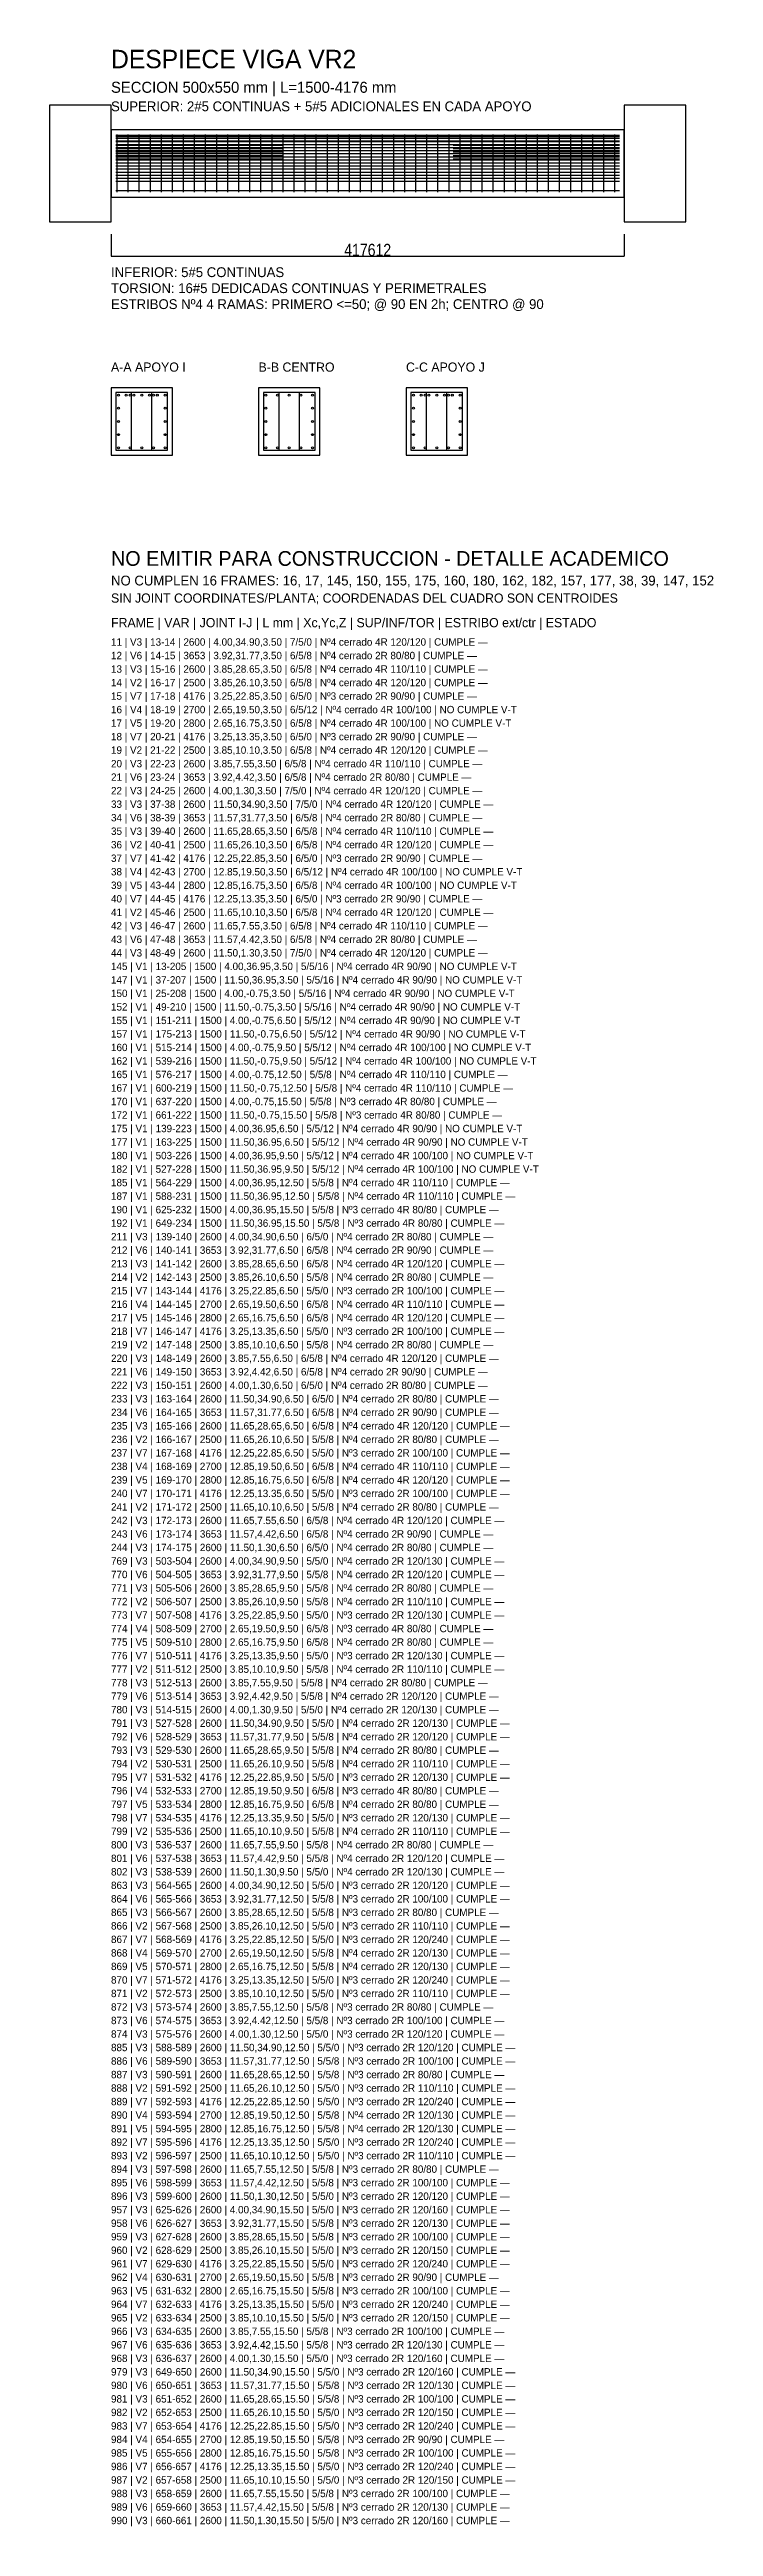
# Model space of a CAD drawing. Header units: metres. Extents: x -500 to 4901, y -18958 to 1202.
import ezdxf

# ---------------------------------------------------------------- set-up
doc = ezdxf.new("R2010")
doc.units = ezdxf.units.M
for name, color, linetype in [('ACERO_INF', 1, 'Continuous'), ('ACERO_SUP', 5, 'Continuous'), ('ACERO_TOR', 30, 'Continuous'), ('ALERTA', 1, 'Continuous'), ('CONTORNO', 7, 'Continuous'), ('COTAS', 3, 'Continuous'), ('ESTRIBOS', 8, 'Continuous'), ('TEXTO', 7, 'Continuous')]:
    doc.layers.add(name, color=color, linetype=linetype)
doc.styles.add('OpenSansCondensed-Light', font='OpenSansCondensed-Light.ttf')
doc.dimstyles.new('EZDXF', dxfattribs={"dimtxt": 0.25, "dimasz": 0.175, "dimexe": 0.375, "dimexo": 0.125, "dimgap": 0.1, "dimtad": 1, "dimlfac": 100, "dimzin": 12, "dimdsep": 46, "dimtxsty": 'OpenSansCondensed-Light', "dimblk": 'ARCHTICK', "dimcen": 2.5, "dimazin": 3, "dimtfac": 0.5, "dimtmove": 2, "dimatfit": 3})

# ---------------------------------------------------------------- blocks, each defined once
blk = doc.blocks.new('_ARCHTICK')
at = {"color": 0, "linetype": 'BYBLOCK', "const_width": 0.15}
blk.add_lwpolyline([(-0.5, -0.5), (0.5, 0.5)], dxfattribs=at)

msp = doc.modelspace()

# ---------------------------------------------------------------- linework, layer by layer
at = {"layer": 'ACERO_INF'}
msp.add_line((40, 55), (4136.12, 55), dxfattribs=at)
msp.add_line((40, 55), (4136.12, 55), dxfattribs=at)
msp.add_line((40, 55), (4136.12, 55), dxfattribs=at)
msp.add_line((40, 55), (4136.12, 55), dxfattribs=at)
msp.add_line((40, 55), (4136.12, 55), dxfattribs=at)
for centre in [(60, -2040), (250, -2040), (440, -2040), (1260, -2040), (1355, -2040), (1450, -2040), (1545, -2040), (1640, -2040), (2460, -2040), (2650, -2040), (2840, -2040)]:
    msp.add_circle(centre, 7.95, dxfattribs=at)
at = {"layer": 'ACERO_SUP'}
for p, q in [((40, 495), (4136.12, 495)), ((40, 460), (4136.12, 460)), ((40, 425), (1392.04, 425)), ((2784.08, 425), (4136.12, 425)), ((40, 397), (1392.04, 397)), ((40, 369), (1392.04, 369)), ((40, 341), (1392.04, 341)), ((40, 313), (1392.04, 313)), ((2784.08, 397), (4136.12, 397)), ((2784.08, 369), (4136.12, 369)), ((2784.08, 341), (4136.12, 341)), ((2784.08, 313), (4136.12, 313))]:
    msp.add_line(p, q, dxfattribs=at)
for centre in [(60, -1610), (123.33333, -1610), (186.66667, -1610), (250, -1610), (313.33333, -1610), (376.66667, -1610), (440, -1610), (1260, -1610), (1640, -1610), (2460, -1610), (2523.33333, -1610), (2586.66667, -1610), (2650, -1610), (2713.33333, -1610), (2776.66667, -1610), (2840, -1610)]:
    msp.add_circle(centre, 7.95, dxfattribs=at)
at = {"layer": 'ACERO_TOR'}
for p, q in [((40, 505), (4136.12, 505)), ((40, 480), (4136.12, 480)), ((40, 455), (4136.12, 455)), ((40, 430), (4136.12, 430)), ((40, 405), (4136.12, 405)), ((40, 380), (4136.12, 380)), ((40, 355), (4136.12, 355)), ((40, 330), (4136.12, 330)), ((40, 305), (4136.12, 305)), ((40, 280), (4136.12, 280)), ((40, 255), (4136.12, 255)), ((40, 230), (4136.12, 230)), ((40, 205), (4136.12, 205)), ((40, 180), (4136.12, 180)), ((40, 155), (4136.12, 155)), ((40, 130), (4136.12, 130))]:
    msp.add_line(p, q, dxfattribs=at)
for centre in [(60, -1610), (155, -1610), (250, -1610), (345, -1610), (440, -1610), (1260, -1610), (1355, -1610), (1450, -1610), (1545, -1610), (1640, -1610), (2460, -1610), (2555, -1610), (2650, -1610), (2745, -1610), (2840, -1610), (60, -1717.5), (440, -1717.5), (1260, -1717.5), (1640, -1717.5), (2460, -1717.5), (2840, -1717.5), (60, -1825), (60, -1932.5), (440, -1825), (440, -1932.5), (1260, -1825), (1260, -1932.5), (1640, -1825), (1640, -1932.5), (2460, -1825), (2460, -1932.5), (2840, -1825), (2840, -1932.5), (60, -2040), (155, -2040), (250, -2040), (345, -2040), (440, -2040), (1260, -2040), (1355, -2040), (1450, -2040), (1545, -2040), (1640, -2040), (2460, -2040), (2555, -2040), (2650, -2040), (2745, -2040), (2840, -2040)]:
    msp.add_circle(centre, 7.95, dxfattribs=at)
at = {"layer": 'CONTORNO'}
for points in [[(-500, -200), (0, -200), (0, 750), (-500, 750)], [(4176.12, -200), (4676.12, -200), (4676.12, 750), (4176.12, 750)], [(0, 0), (4176.12, 0), (4176.12, 550), (0, 550)], [(0, -2100), (500, -2100), (500, -1550), (0, -1550)], [(1200, -2100), (1700, -2100), (1700, -1550), (1200, -1550)], [(2400, -2100), (2900, -2100), (2900, -1550), (2400, -1550)]]:
    msp.add_lwpolyline(points, close=True, dxfattribs=at)
at = {"layer": 'ESTRIBOS'}
for p, q in [((50, 40), (50, 510)), ((140, 40), (140, 510)), ((230, 40), (230, 510)), ((320, 40), (320, 510)), ((410, 40), (410, 510)), ((500, 40), (500, 510)), ((590, 40), (590, 510)), ((680, 40), (680, 510)), ((770, 40), (770, 510)), ((860, 40), (860, 510)), ((950, 40), (950, 510)), ((1040, 40), (1040, 510)), ((1130, 40), (1130, 510)), ((1220, 40), (1220, 510)), ((1310, 40), (1310, 510)), ((1400, 40), (1400, 510)), ((1490, 40), (1490, 510)), ((1580, 40), (1580, 510)), ((1670, 40), (1670, 510)), ((1760, 40), (1760, 510)), ((1850, 40), (1850, 510)), ((1940, 40), (1940, 510)), ((2030, 40), (2030, 510)), ((2120, 40), (2120, 510)), ((2210, 40), (2210, 510)), ((2300, 40), (2300, 510)), ((2390, 40), (2390, 510)), ((2480, 40), (2480, 510)), ((2570, 40), (2570, 510)), ((2660, 40), (2660, 510)), ((2750, 40), (2750, 510)), ((2840, 40), (2840, 510)), ((2930, 40), (2930, 510)), ((3020, 40), (3020, 510)), ((3110, 40), (3110, 510)), ((3200, 40), (3200, 510)), ((3290, 40), (3290, 510)), ((3380, 40), (3380, 510)), ((3470, 40), (3470, 510)), ((3560, 40), (3560, 510)), ((3650, 40), (3650, 510)), ((3740, 40), (3740, 510)), ((3830, 40), (3830, 510)), ((3920, 40), (3920, 510)), ((4010, 40), (4010, 510)), ((4100, 40), (4100, 510)), ((166.66667, -2060), (166.66667, -1590)), ((333.33333, -2060), (333.33333, -1590)), ((1366.66667, -2060), (1366.66667, -1590)), ((1533.33333, -2060), (1533.33333, -1590)), ((2566.66667, -2060), (2566.66667, -1590)), ((2733.33333, -2060), (2733.33333, -1590))]:
    msp.add_line(p, q, dxfattribs=at)
for points in [[(40, -2060), (460, -2060), (460, -1590), (40, -1590)], [(1240, -2060), (1660, -2060), (1660, -1590), (1240, -1590)], [(2440, -2060), (2860, -2060), (2860, -1590), (2440, -1590)]]:
    msp.add_lwpolyline(points, close=True, dxfattribs=at)

# ---------------------------------------------------------------- texts
at = {"layer": 'ACERO_INF'}
msp.add_text('INFERIOR: 5#5 CONTINUAS', height=80, dxfattribs=at).set_placement((0, -650))
at = {"layer": 'ACERO_SUP'}
msp.add_text('SUPERIOR: 2#5 CONTINUAS + 5#5 ADICIONALES EN CADA APOYO', height=80, dxfattribs=at).set_placement((0, 700))
at = {"layer": 'ACERO_TOR'}
msp.add_text('TORSION: 16#5 DEDICADAS CONTINUAS Y PERIMETRALES', height=80, dxfattribs=at).set_placement((0, -780))
at = {"layer": 'ALERTA'}
for s, height, p in [('NO EMITIR PARA CONSTRUCCION - DETALLE ACADEMICO', 120, (0, -3000)), ('SIN JOINT COORDINATES/PLANTA; COORDENADAS DEL CUADRO SON CENTROIDES', 75, (0, -3300)), ('NO CUMPLEN 16 FRAMES: 16, 17, 145, 150, 155, 175, 160, 180, 162, 182, 157, 177, 38, 39, 147, 152', 80, (0, -3160)), ('16 | V4 | 18-19 | 2700 | 2.65,19.50,3.50 | 6/5/12 | Nº4 cerrado 4R 100/100 | NO CUMPLE V-T', 60, (0, -4200)), ('17 | V5 | 19-20 | 2800 | 2.65,16.75,3.50 | 6/5/8 | Nº4 cerrado 4R 100/100 | NO CUMPLE V-T', 60, (0, -4310)), ('38 | V4 | 42-43 | 2700 | 12.85,19.50,3.50 | 6/5/12 | Nº4 cerrado 4R 100/100 | NO CUMPLE V-T', 60, (0, -5520)), ('39 | V5 | 43-44 | 2800 | 12.85,16.75,3.50 | 6/5/8 | Nº4 cerrado 4R 100/100 | NO CUMPLE V-T', 60, (0, -5630)), ('145 | V1 | 13-205 | 1500 | 4.00,36.95,3.50 | 5/5/16 | Nº4 cerrado 4R 90/90 | NO CUMPLE V-T', 60, (0, -6290)), ('147 | V1 | 37-207 | 1500 | 11.50,36.95,3.50 | 5/5/16 | Nº4 cerrado 4R 90/90 | NO CUMPLE V-T', 60, (0, -6400)), ('150 | V1 | 25-208 | 1500 | 4.00,-0.75,3.50 | 5/5/16 | Nº4 cerrado 4R 90/90 | NO CUMPLE V-T', 60, (0, -6510)), ('152 | V1 | 49-210 | 1500 | 11.50,-0.75,3.50 | 5/5/16 | Nº4 cerrado 4R 90/90 | NO CUMPLE V-T', 60, (0, -6620)), ('155 | V1 | 151-211 | 1500 | 4.00,-0.75,6.50 | 5/5/12 | Nº4 cerrado 4R 90/90 | NO CUMPLE V-T', 60, (0, -6730)), ('157 | V1 | 175-213 | 1500 | 11.50,-0.75,6.50 | 5/5/12 | Nº4 cerrado 4R 90/90 | NO CUMPLE V-T', 60, (0, -6840)), ('160 | V1 | 515-214 | 1500 | 4.00,-0.75,9.50 | 5/5/12 | Nº4 cerrado 4R 100/100 | NO CUMPLE V-T', 60, (0, -6950)), ('162 | V1 | 539-216 | 1500 | 11.50,-0.75,9.50 | 5/5/12 | Nº4 cerrado 4R 100/100 | NO CUMPLE V-T', 60, (0, -7060)), ('175 | V1 | 139-223 | 1500 | 4.00,36.95,6.50 | 5/5/12 | Nº4 cerrado 4R 90/90 | NO CUMPLE V-T', 60, (0, -7610)), ('177 | V1 | 163-225 | 1500 | 11.50,36.95,6.50 | 5/5/12 | Nº4 cerrado 4R 90/90 | NO CUMPLE V-T', 60, (0, -7720)), ('180 | V1 | 503-226 | 1500 | 4.00,36.95,9.50 | 5/5/12 | Nº4 cerrado 4R 100/100 | NO CUMPLE V-T', 60, (0, -7830)), ('182 | V1 | 527-228 | 1500 | 11.50,36.95,9.50 | 5/5/12 | Nº4 cerrado 4R 100/100 | NO CUMPLE V-T', 60, (0, -7940))]:
    msp.add_text(s, height=height, dxfattribs=at).set_placement(p)
at = {"layer": 'TEXTO'}
for s, height, p in [('DESPIECE VIGA VR2', 150, (0, 1050)), ('SECCION 500x550 mm | L=1500-4176 mm', 90, (0, 850)), ('ESTRIBOS Nº4 4 RAMAS: PRIMERO <=50; @ 90 EN 2h; CENTRO @ 90', 80, (0, -910)), ('A-A APOYO I', 75, (0, -1420)), ('B-B CENTRO', 75, (1200, -1420)), ('C-C APOYO J', 75, (2400, -1420)), ('FRAME | VAR | JOINT I-J | L mm | Xc,Yc,Z | SUP/INF/TOR | ESTRIBO ext/ctr | ESTADO', 75, (0, -3500)), ('11 | V3 | 13-14 | 2600 | 4.00,34.90,3.50 | 7/5/0 | Nº4 cerrado 4R 120/120 | CUMPLE —', 60, (0, -3650)), ('12 | V6 | 14-15 | 3653 | 3.92,31.77,3.50 | 6/5/8 | Nº4 cerrado 2R 80/80 | CUMPLE —', 60, (0, -3760)), ('13 | V3 | 15-16 | 2600 | 3.85,28.65,3.50 | 6/5/8 | Nº4 cerrado 4R 110/110 | CUMPLE —', 60, (0, -3870)), ('14 | V2 | 16-17 | 2500 | 3.85,26.10,3.50 | 6/5/8 | Nº4 cerrado 4R 120/120 | CUMPLE —', 60, (0, -3980)), ('15 | V7 | 17-18 | 4176 | 3.25,22.85,3.50 | 6/5/0 | Nº3 cerrado 2R 90/90 | CUMPLE —', 60, (0, -4090)), ('18 | V7 | 20-21 | 4176 | 3.25,13.35,3.50 | 6/5/0 | Nº3 cerrado 2R 90/90 | CUMPLE —', 60, (0, -4420)), ('20 | V3 | 22-23 | 2600 | 3.85,7.55,3.50 | 6/5/8 | Nº4 cerrado 4R 110/110 | CUMPLE —', 60, (0, -4640)), ('19 | V2 | 21-22 | 2500 | 3.85,10.10,3.50 | 6/5/8 | Nº4 cerrado 4R 120/120 | CUMPLE —', 60, (0, -4530)), ('21 | V6 | 23-24 | 3653 | 3.92,4.42,3.50 | 6/5/8 | Nº4 cerrado 2R 80/80 | CUMPLE —', 60, (0, -4750)), ('22 | V3 | 24-25 | 2600 | 4.00,1.30,3.50 | 7/5/0 | Nº4 cerrado 4R 120/120 | CUMPLE —', 60, (0, -4860)), ('33 | V3 | 37-38 | 2600 | 11.50,34.90,3.50 | 7/5/0 | Nº4 cerrado 4R 120/120 | CUMPLE —', 60, (0, -4970)), ('34 | V6 | 38-39 | 3653 | 11.57,31.77,3.50 | 6/5/8 | Nº4 cerrado 2R 80/80 | CUMPLE —', 60, (0, -5080)), ('35 | V3 | 39-40 | 2600 | 11.65,28.65,3.50 | 6/5/8 | Nº4 cerrado 4R 110/110 | CUMPLE —', 60, (0, -5190)), ('36 | V2 | 40-41 | 2500 | 11.65,26.10,3.50 | 6/5/8 | Nº4 cerrado 4R 120/120 | CUMPLE —', 60, (0, -5300)), ('37 | V7 | 41-42 | 4176 | 12.25,22.85,3.50 | 6/5/0 | Nº3 cerrado 2R 90/90 | CUMPLE —', 60, (0, -5410)), ('40 | V7 | 44-45 | 4176 | 12.25,13.35,3.50 | 6/5/0 | Nº3 cerrado 2R 90/90 | CUMPLE —', 60, (0, -5740)), ('41 | V2 | 45-46 | 2500 | 11.65,10.10,3.50 | 6/5/8 | Nº4 cerrado 4R 120/120 | CUMPLE —', 60, (0, -5850)), ('42 | V3 | 46-47 | 2600 | 11.65,7.55,3.50 | 6/5/8 | Nº4 cerrado 4R 110/110 | CUMPLE —', 60, (0, -5960)), ('43 | V6 | 47-48 | 3653 | 11.57,4.42,3.50 | 6/5/8 | Nº4 cerrado 2R 80/80 | CUMPLE —', 60, (0, -6070)), ('44 | V3 | 48-49 | 2600 | 11.50,1.30,3.50 | 7/5/0 | Nº4 cerrado 4R 120/120 | CUMPLE —', 60, (0, -6180)), ('165 | V1 | 576-217 | 1500 | 4.00,-0.75,12.50 | 5/5/8 | Nº4 cerrado 4R 110/110 | CUMPLE —', 60, (0, -7170)), ('167 | V1 | 600-219 | 1500 | 11.50,-0.75,12.50 | 5/5/8 | Nº4 cerrado 4R 110/110 | CUMPLE —', 60, (0, -7280)), ('170 | V1 | 637-220 | 1500 | 4.00,-0.75,15.50 | 5/5/8 | Nº3 cerrado 4R 80/80 | CUMPLE —', 60, (0, -7390)), ('172 | V1 | 661-222 | 1500 | 11.50,-0.75,15.50 | 5/5/8 | Nº3 cerrado 4R 80/80 | CUMPLE —', 60, (0, -7500)), ('185 | V1 | 564-229 | 1500 | 4.00,36.95,12.50 | 5/5/8 | Nº4 cerrado 4R 110/110 | CUMPLE —', 60, (0, -8050)), ('187 | V1 | 588-231 | 1500 | 11.50,36.95,12.50 | 5/5/8 | Nº4 cerrado 4R 110/110 | CUMPLE —', 60, (0, -8160)), ('190 | V1 | 625-232 | 1500 | 4.00,36.95,15.50 | 5/5/8 | Nº3 cerrado 4R 80/80 | CUMPLE —', 60, (0, -8270)), ('211 | V3 | 139-140 | 2600 | 4.00,34.90,6.50 | 6/5/0 | Nº4 cerrado 2R 80/80 | CUMPLE —', 60, (0, -8490)), ('192 | V1 | 649-234 | 1500 | 11.50,36.95,15.50 | 5/5/8 | Nº3 cerrado 4R 80/80 | CUMPLE —', 60, (0, -8380)), ('212 | V6 | 140-141 | 3653 | 3.92,31.77,6.50 | 6/5/8 | Nº4 cerrado 2R 90/90 | CUMPLE —', 60, (0, -8600)), ('213 | V3 | 141-142 | 2600 | 3.85,28.65,6.50 | 6/5/8 | Nº4 cerrado 4R 120/120 | CUMPLE —', 60, (0, -8710)), ('214 | V2 | 142-143 | 2500 | 3.85,26.10,6.50 | 5/5/8 | Nº4 cerrado 2R 80/80 | CUMPLE —', 60, (0, -8820)), ('215 | V7 | 143-144 | 4176 | 3.25,22.85,6.50 | 5/5/0 | Nº3 cerrado 2R 100/100 | CUMPLE —', 60, (0, -8930)), ('216 | V4 | 144-145 | 2700 | 2.65,19.50,6.50 | 6/5/8 | Nº4 cerrado 4R 110/110 | CUMPLE —', 60, (0, -9040)), ('217 | V5 | 145-146 | 2800 | 2.65,16.75,6.50 | 6/5/8 | Nº4 cerrado 4R 120/120 | CUMPLE —', 60, (0, -9150)), ('218 | V7 | 146-147 | 4176 | 3.25,13.35,6.50 | 5/5/0 | Nº3 cerrado 2R 100/100 | CUMPLE —', 60, (0, -9260)), ('219 | V2 | 147-148 | 2500 | 3.85,10.10,6.50 | 5/5/8 | Nº4 cerrado 2R 80/80 | CUMPLE —', 60, (0, -9370)), ('220 | V3 | 148-149 | 2600 | 3.85,7.55,6.50 | 6/5/8 | Nº4 cerrado 4R 120/120 | CUMPLE —', 60, (0, -9480)), ('221 | V6 | 149-150 | 3653 | 3.92,4.42,6.50 | 6/5/8 | Nº4 cerrado 2R 90/90 | CUMPLE —', 60, (0, -9590)), ('222 | V3 | 150-151 | 2600 | 4.00,1.30,6.50 | 6/5/0 | Nº4 cerrado 2R 80/80 | CUMPLE —', 60, (0, -9700)), ('233 | V3 | 163-164 | 2600 | 11.50,34.90,6.50 | 6/5/0 | Nº4 cerrado 2R 80/80 | CUMPLE —', 60, (0, -9810)), ('234 | V6 | 164-165 | 3653 | 11.57,31.77,6.50 | 6/5/8 | Nº4 cerrado 2R 90/90 | CUMPLE —', 60, (0, -9920)), ('235 | V3 | 165-166 | 2600 | 11.65,28.65,6.50 | 6/5/8 | Nº4 cerrado 4R 120/120 | CUMPLE —', 60, (0, -10030)), ('236 | V2 | 166-167 | 2500 | 11.65,26.10,6.50 | 5/5/8 | Nº4 cerrado 2R 80/80 | CUMPLE —', 60, (0, -10140)), ('237 | V7 | 167-168 | 4176 | 12.25,22.85,6.50 | 5/5/0 | Nº3 cerrado 2R 100/100 | CUMPLE —', 60, (0, -10250)), ('238 | V4 | 168-169 | 2700 | 12.85,19.50,6.50 | 6/5/8 | Nº4 cerrado 4R 110/110 | CUMPLE —', 60, (0, -10360)), ('239 | V5 | 169-170 | 2800 | 12.85,16.75,6.50 | 6/5/8 | Nº4 cerrado 4R 120/120 | CUMPLE —', 60, (0, -10470)), ('240 | V7 | 170-171 | 4176 | 12.25,13.35,6.50 | 5/5/0 | Nº3 cerrado 2R 100/100 | CUMPLE —', 60, (0, -10580)), ('241 | V2 | 171-172 | 2500 | 11.65,10.10,6.50 | 5/5/8 | Nº4 cerrado 2R 80/80 | CUMPLE —', 60, (0, -10690)), ('242 | V3 | 172-173 | 2600 | 11.65,7.55,6.50 | 6/5/8 | Nº4 cerrado 4R 120/120 | CUMPLE —', 60, (0, -10800)), ('243 | V6 | 173-174 | 3653 | 11.57,4.42,6.50 | 6/5/8 | Nº4 cerrado 2R 90/90 | CUMPLE —', 60, (0, -10910)), ('244 | V3 | 174-175 | 2600 | 11.50,1.30,6.50 | 6/5/0 | Nº4 cerrado 2R 80/80 | CUMPLE —', 60, (0, -11020)), ('769 | V3 | 503-504 | 2600 | 4.00,34.90,9.50 | 5/5/0 | Nº4 cerrado 2R 120/130 | CUMPLE —', 60, (0, -11130)), ('770 | V6 | 504-505 | 3653 | 3.92,31.77,9.50 | 5/5/8 | Nº4 cerrado 2R 120/120 | CUMPLE —', 60, (0, -11240)), ('771 | V3 | 505-506 | 2600 | 3.85,28.65,9.50 | 5/5/8 | Nº4 cerrado 2R 80/80 | CUMPLE —', 60, (0, -11350)), ('772 | V2 | 506-507 | 2500 | 3.85,26.10,9.50 | 5/5/8 | Nº4 cerrado 2R 110/110 | CUMPLE —', 60, (0, -11460)), ('773 | V7 | 507-508 | 4176 | 3.25,22.85,9.50 | 5/5/0 | Nº3 cerrado 2R 120/130 | CUMPLE —', 60, (0, -11570)), ('774 | V4 | 508-509 | 2700 | 2.65,19.50,9.50 | 6/5/8 | Nº3 cerrado 4R 80/80 | CUMPLE —', 60, (0, -11680)), ('775 | V5 | 509-510 | 2800 | 2.65,16.75,9.50 | 6/5/8 | Nº4 cerrado 2R 80/80 | CUMPLE —', 60, (0, -11790)), ('776 | V7 | 510-511 | 4176 | 3.25,13.35,9.50 | 5/5/0 | Nº3 cerrado 2R 120/130 | CUMPLE —', 60, (0, -11900)), ('777 | V2 | 511-512 | 2500 | 3.85,10.10,9.50 | 5/5/8 | Nº4 cerrado 2R 110/110 | CUMPLE —', 60, (0, -12010)), ('778 | V3 | 512-513 | 2600 | 3.85,7.55,9.50 | 5/5/8 | Nº4 cerrado 2R 80/80 | CUMPLE —', 60, (0, -12120)), ('779 | V6 | 513-514 | 3653 | 3.92,4.42,9.50 | 5/5/8 | Nº4 cerrado 2R 120/120 | CUMPLE —', 60, (0, -12230)), ('780 | V3 | 514-515 | 2600 | 4.00,1.30,9.50 | 5/5/0 | Nº4 cerrado 2R 120/130 | CUMPLE —', 60, (0, -12340)), ('791 | V3 | 527-528 | 2600 | 11.50,34.90,9.50 | 5/5/0 | Nº4 cerrado 2R 120/130 | CUMPLE —', 60, (0, -12450)), ('792 | V6 | 528-529 | 3653 | 11.57,31.77,9.50 | 5/5/8 | Nº4 cerrado 2R 120/120 | CUMPLE —', 60, (0, -12560)), ('793 | V3 | 529-530 | 2600 | 11.65,28.65,9.50 | 5/5/8 | Nº4 cerrado 2R 80/80 | CUMPLE —', 60, (0, -12670)), ('794 | V2 | 530-531 | 2500 | 11.65,26.10,9.50 | 5/5/8 | Nº4 cerrado 2R 110/110 | CUMPLE —', 60, (0, -12780)), ('795 | V7 | 531-532 | 4176 | 12.25,22.85,9.50 | 5/5/0 | Nº3 cerrado 2R 120/130 | CUMPLE —', 60, (0, -12890)), ('796 | V4 | 532-533 | 2700 | 12.85,19.50,9.50 | 6/5/8 | Nº3 cerrado 4R 80/80 | CUMPLE —', 60, (0, -13000)), ('797 | V5 | 533-534 | 2800 | 12.85,16.75,9.50 | 6/5/8 | Nº4 cerrado 2R 80/80 | CUMPLE —', 60, (0, -13110)), ('798 | V7 | 534-535 | 4176 | 12.25,13.35,9.50 | 5/5/0 | Nº3 cerrado 2R 120/130 | CUMPLE —', 60, (0, -13220)), ('799 | V2 | 535-536 | 2500 | 11.65,10.10,9.50 | 5/5/8 | Nº4 cerrado 2R 110/110 | CUMPLE —', 60, (0, -13330)), ('800 | V3 | 536-537 | 2600 | 11.65,7.55,9.50 | 5/5/8 | Nº4 cerrado 2R 80/80 | CUMPLE —', 60, (0, -13440)), ('801 | V6 | 537-538 | 3653 | 11.57,4.42,9.50 | 5/5/8 | Nº4 cerrado 2R 120/120 | CUMPLE —', 60, (0, -13550)), ('802 | V3 | 538-539 | 2600 | 11.50,1.30,9.50 | 5/5/0 | Nº4 cerrado 2R 120/130 | CUMPLE —', 60, (0, -13660)), ('863 | V3 | 564-565 | 2600 | 4.00,34.90,12.50 | 5/5/0 | Nº3 cerrado 2R 120/120 | CUMPLE —', 60, (0, -13770)), ('864 | V6 | 565-566 | 3653 | 3.92,31.77,12.50 | 5/5/8 | Nº3 cerrado 2R 100/100 | CUMPLE —', 60, (0, -13880)), ('865 | V3 | 566-567 | 2600 | 3.85,28.65,12.50 | 5/5/8 | Nº3 cerrado 2R 80/80 | CUMPLE —', 60, (0, -13990)), ('866 | V2 | 567-568 | 2500 | 3.85,26.10,12.50 | 5/5/0 | Nº3 cerrado 2R 110/110 | CUMPLE —', 60, (0, -14100)), ('867 | V7 | 568-569 | 4176 | 3.25,22.85,12.50 | 5/5/0 | Nº3 cerrado 2R 120/240 | CUMPLE —', 60, (0, -14210)), ('868 | V4 | 569-570 | 2700 | 2.65,19.50,12.50 | 5/5/8 | Nº4 cerrado 2R 120/130 | CUMPLE —', 60, (0, -14320)), ('869 | V5 | 570-571 | 2800 | 2.65,16.75,12.50 | 5/5/8 | Nº4 cerrado 2R 120/130 | CUMPLE —', 60, (0, -14430)), ('870 | V7 | 571-572 | 4176 | 3.25,13.35,12.50 | 5/5/0 | Nº3 cerrado 2R 120/240 | CUMPLE —', 60, (0, -14540)), ('871 | V2 | 572-573 | 2500 | 3.85,10.10,12.50 | 5/5/0 | Nº3 cerrado 2R 110/110 | CUMPLE —', 60, (0, -14650)), ('872 | V3 | 573-574 | 2600 | 3.85,7.55,12.50 | 5/5/8 | Nº3 cerrado 2R 80/80 | CUMPLE —', 60, (0, -14760)), ('873 | V6 | 574-575 | 3653 | 3.92,4.42,12.50 | 5/5/8 | Nº3 cerrado 2R 100/100 | CUMPLE —', 60, (0, -14870)), ('874 | V3 | 575-576 | 2600 | 4.00,1.30,12.50 | 5/5/0 | Nº3 cerrado 2R 120/120 | CUMPLE —', 60, (0, -14980)), ('885 | V3 | 588-589 | 2600 | 11.50,34.90,12.50 | 5/5/0 | Nº3 cerrado 2R 120/120 | CUMPLE —', 60, (0, -15090)), ('886 | V6 | 589-590 | 3653 | 11.57,31.77,12.50 | 5/5/8 | Nº3 cerrado 2R 100/100 | CUMPLE —', 60, (0, -15200)), ('887 | V3 | 590-591 | 2600 | 11.65,28.65,12.50 | 5/5/8 | Nº3 cerrado 2R 80/80 | CUMPLE —', 60, (0, -15310)), ('888 | V2 | 591-592 | 2500 | 11.65,26.10,12.50 | 5/5/0 | Nº3 cerrado 2R 110/110 | CUMPLE —', 60, (0, -15420)), ('889 | V7 | 592-593 | 4176 | 12.25,22.85,12.50 | 5/5/0 | Nº3 cerrado 2R 120/240 | CUMPLE —', 60, (0, -15530)), ('890 | V4 | 593-594 | 2700 | 12.85,19.50,12.50 | 5/5/8 | Nº4 cerrado 2R 120/130 | CUMPLE —', 60, (0, -15640)), ('891 | V5 | 594-595 | 2800 | 12.85,16.75,12.50 | 5/5/8 | Nº4 cerrado 2R 120/130 | CUMPLE —', 60, (0, -15750)), ('892 | V7 | 595-596 | 4176 | 12.25,13.35,12.50 | 5/5/0 | Nº3 cerrado 2R 120/240 | CUMPLE —', 60, (0, -15860)), ('893 | V2 | 596-597 | 2500 | 11.65,10.10,12.50 | 5/5/0 | Nº3 cerrado 2R 110/110 | CUMPLE —', 60, (0, -15970)), ('894 | V3 | 597-598 | 2600 | 11.65,7.55,12.50 | 5/5/8 | Nº3 cerrado 2R 80/80 | CUMPLE —', 60, (0, -16080)), ('895 | V6 | 598-599 | 3653 | 11.57,4.42,12.50 | 5/5/8 | Nº3 cerrado 2R 100/100 | CUMPLE —', 60, (0, -16190)), ('896 | V3 | 599-600 | 2600 | 11.50,1.30,12.50 | 5/5/0 | Nº3 cerrado 2R 120/120 | CUMPLE —', 60, (0, -16300)), ('957 | V3 | 625-626 | 2600 | 4.00,34.90,15.50 | 5/5/0 | Nº3 cerrado 2R 120/160 | CUMPLE —', 60, (0, -16410)), ('958 | V6 | 626-627 | 3653 | 3.92,31.77,15.50 | 5/5/8 | Nº3 cerrado 2R 120/130 | CUMPLE —', 60, (0, -16520)), ('959 | V3 | 627-628 | 2600 | 3.85,28.65,15.50 | 5/5/8 | Nº3 cerrado 2R 100/100 | CUMPLE —', 60, (0, -16630)), ('960 | V2 | 628-629 | 2500 | 3.85,26.10,15.50 | 5/5/0 | Nº3 cerrado 2R 120/150 | CUMPLE —', 60, (0, -16740)), ('961 | V7 | 629-630 | 4176 | 3.25,22.85,15.50 | 5/5/0 | Nº3 cerrado 2R 120/240 | CUMPLE —', 60, (0, -16850)), ('962 | V4 | 630-631 | 2700 | 2.65,19.50,15.50 | 5/5/8 | Nº3 cerrado 2R 90/90 | CUMPLE —', 60, (0, -16960)), ('963 | V5 | 631-632 | 2800 | 2.65,16.75,15.50 | 5/5/8 | Nº3 cerrado 2R 100/100 | CUMPLE —', 60, (0, -17070)), ('964 | V7 | 632-633 | 4176 | 3.25,13.35,15.50 | 5/5/0 | Nº3 cerrado 2R 120/240 | CUMPLE —', 60, (0, -17180)), ('965 | V2 | 633-634 | 2500 | 3.85,10.10,15.50 | 5/5/0 | Nº3 cerrado 2R 120/150 | CUMPLE —', 60, (0, -17290)), ('966 | V3 | 634-635 | 2600 | 3.85,7.55,15.50 | 5/5/8 | Nº3 cerrado 2R 100/100 | CUMPLE —', 60, (0, -17400)), ('967 | V6 | 635-636 | 3653 | 3.92,4.42,15.50 | 5/5/8 | Nº3 cerrado 2R 120/130 | CUMPLE —', 60, (0, -17510)), ('968 | V3 | 636-637 | 2600 | 4.00,1.30,15.50 | 5/5/0 | Nº3 cerrado 2R 120/160 | CUMPLE —', 60, (0, -17620)), ('979 | V3 | 649-650 | 2600 | 11.50,34.90,15.50 | 5/5/0 | Nº3 cerrado 2R 120/160 | CUMPLE —', 60, (0, -17730)), ('980 | V6 | 650-651 | 3653 | 11.57,31.77,15.50 | 5/5/8 | Nº3 cerrado 2R 120/130 | CUMPLE —', 60, (0, -17840)), ('981 | V3 | 651-652 | 2600 | 11.65,28.65,15.50 | 5/5/8 | Nº3 cerrado 2R 100/100 | CUMPLE —', 60, (0, -17950)), ('982 | V2 | 652-653 | 2500 | 11.65,26.10,15.50 | 5/5/0 | Nº3 cerrado 2R 120/150 | CUMPLE —', 60, (0, -18060)), ('983 | V7 | 653-654 | 4176 | 12.25,22.85,15.50 | 5/5/0 | Nº3 cerrado 2R 120/240 | CUMPLE —', 60, (0, -18170)), ('984 | V4 | 654-655 | 2700 | 12.85,19.50,15.50 | 5/5/8 | Nº3 cerrado 2R 90/90 | CUMPLE —', 60, (0, -18280)), ('985 | V5 | 655-656 | 2800 | 12.85,16.75,15.50 | 5/5/8 | Nº3 cerrado 2R 100/100 | CUMPLE —', 60, (0, -18390)), ('986 | V7 | 656-657 | 4176 | 12.25,13.35,15.50 | 5/5/0 | Nº3 cerrado 2R 120/240 | CUMPLE —', 60, (0, -18500)), ('987 | V2 | 657-658 | 2500 | 11.65,10.10,15.50 | 5/5/0 | Nº3 cerrado 2R 120/150 | CUMPLE —', 60, (0, -18610)), ('988 | V3 | 658-659 | 2600 | 11.65,7.55,15.50 | 5/5/8 | Nº3 cerrado 2R 100/100 | CUMPLE —', 60, (0, -18720)), ('989 | V6 | 659-660 | 3653 | 11.57,4.42,15.50 | 5/5/8 | Nº3 cerrado 2R 120/130 | CUMPLE —', 60, (0, -18830)), ('990 | V3 | 660-661 | 2600 | 11.50,1.30,15.50 | 5/5/0 | Nº3 cerrado 2R 120/160 | CUMPLE —', 60, (0, -18940))]:
    msp.add_text(s, height=height, dxfattribs=at).set_placement(p)

# ---------------------------------------------------------------- dimensions: what is measured, and where the dimension line sits
at = {"layer": 'COTAS'}
msp.add_linear_dim(base=(0, -480), p1=(0, -300), p2=(4176.12, -300), dimstyle='EZDXF', override={"dimtxt": 100}, dxfattribs=at).render()

doc.saveas('drawing.dxf')
